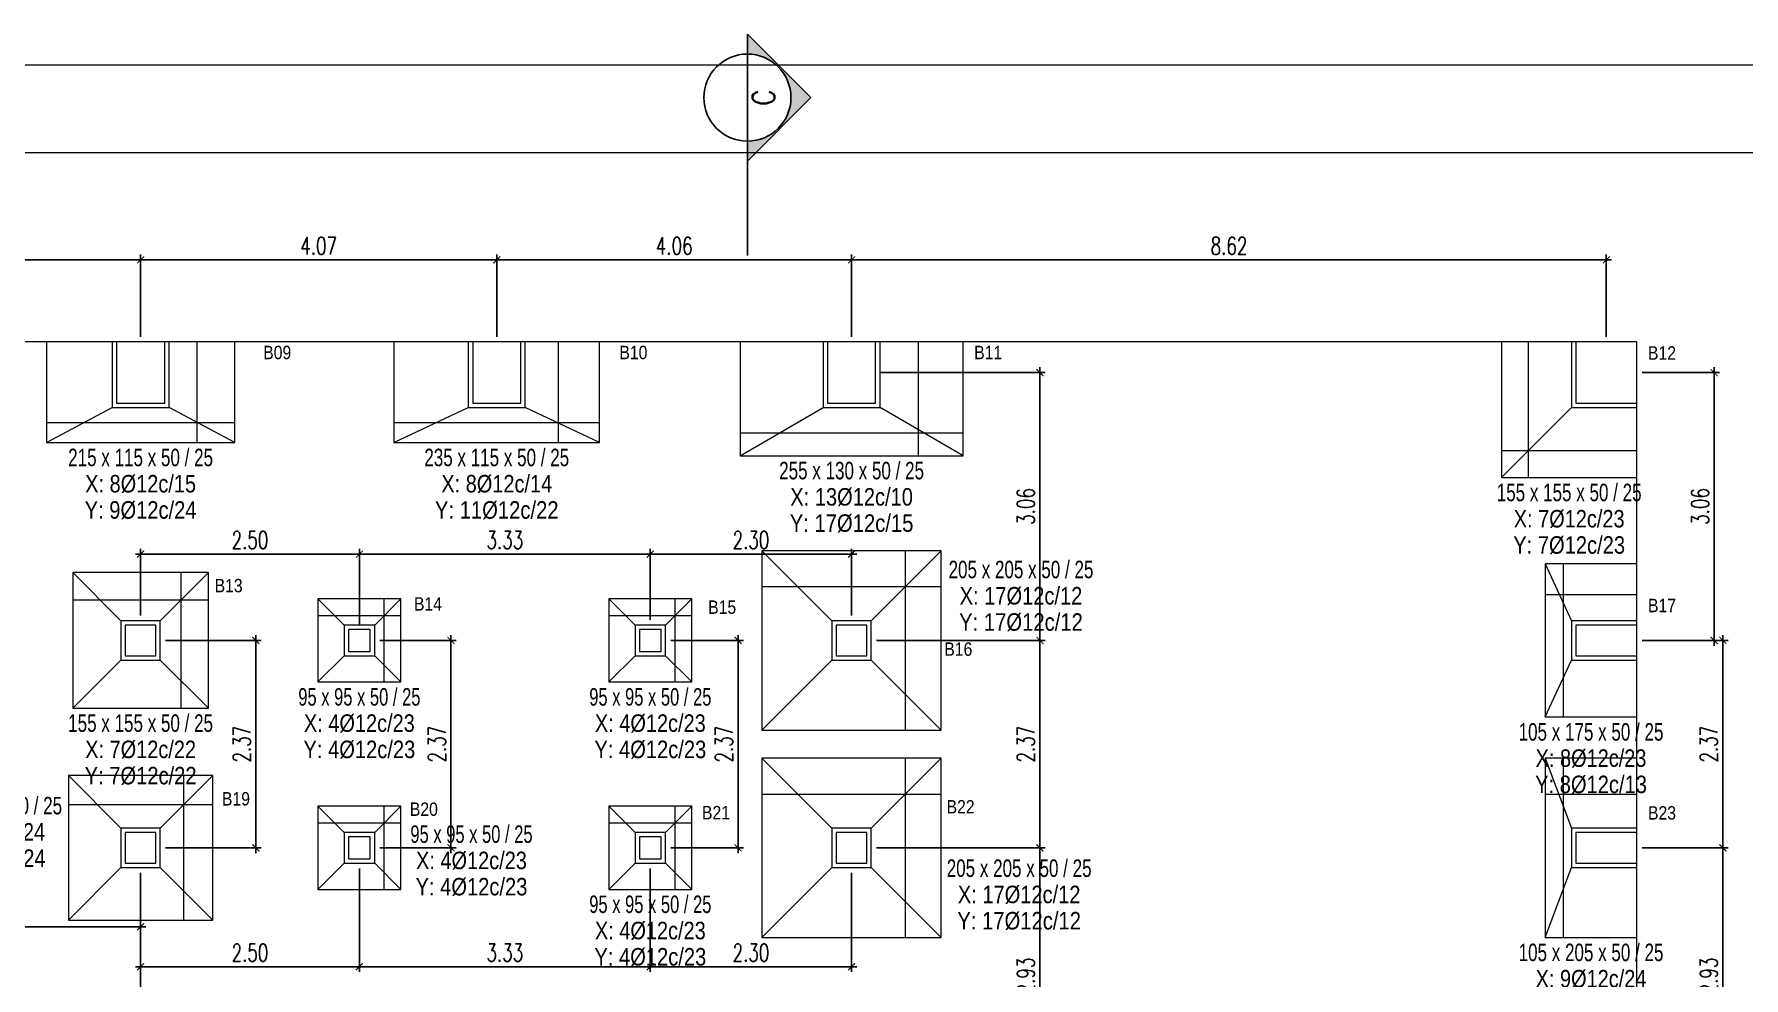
# Model space of a CAD drawing. Header units: millimetres. Extents: x 0 to 147, y 0 to 144.
# Drawn here: x 44.49 to 64.03, y 113.34 to 124.12 of the extents above; entities that cross this region are included whole.
import ezdxf
from ezdxf.enums import TextEntityAlignment as Align

# ---------------------------------------------------------------- set-up
doc = ezdxf.new("R2010")
doc.units = ezdxf.units.MM
doc.linetypes.add('TRAZO_HUECO', pattern=[0.375, 0.25, -0.125])
for name, color, linetype, lineweight in [('COLUMNA_REF', 3, 'Continuous', 9), ('PILAR_HORMIGON', 2, 'Continuous', 0), ('RECUAD_LIMITES', 2, 'Continuous', 0), ('RECUAD_MARCO', 1, 'Continuous', 20), ('SILUETAS', 6, 'Continuous', 5), ('ZAP_CONTORNO', 6, 'Continuous', 9), ('ZAP_DIMENSION_Y_ARM', 7, 'Continuous', 0), ('ZAP_ESQUEMA_ARM', 7, 'Continuous', 9)]:
    doc.layers.add(name, color=color, linetype=linetype, lineweight=lineweight)
doc.layers.add('DN-100-TITULOS 02', color=2, linetype='Continuous')
doc.styles.add('COTAS', font='romans.shx', dxfattribs={"width": 0.7})
doc.styles.add('CYPETXT_romans', font='arial.ttf', dxfattribs={"height": 0.2})
doc.styles.add('ROMANS', font='romans.shx', dxfattribs={"width": 0.8})
doc.dimstyles.new('COTA 100', dxfattribs={"dimscale": 200, "dimtxt": 0.001, "dimasz": 0.0004, "dimexe": 0.0003, "dimexo": 0.0003, "dimgap": 0.0003, "dimtad": 1, "dimzin": 4, "dimdsep": 46, "dimtxsty": 'COTAS', "dimblk": 'ARCHTICK', "dimcen": -0.02, "dimdle": 0.0003, "dimclrd": 256, "dimclre": 256, "dimclrt": 2, "dimadec": 0, "dimazin": 0, "dimtfac": 1, "dimtix": 1, "dimtmove": 2, "dimatfit": 3, "dimldrblk": 'ORIGIN', "dimfxl": 1, "dimtolj": 1, "dimtzin": 0, "dimarcsym": 0})

# ---------------------------------------------------------------- blocks, each defined once
blk = doc.blocks.new('_ArchTick')
at = {"color": 0, "const_width": 0.15}
blk.add_lwpolyline([(-0.5, -0.5), (0.5, 0.5)], dxfattribs=at)
blk = doc.blocks.new('*D466')
at = {"lineweight": -2, "transparency": 16777216}
for p, q in [((40.711, 121.546), (45.766, 121.546)), ((40.771, 120.668), (40.771, 121.606)), ((45.706, 120.668), (45.706, 121.606))]:
    blk.add_line(p, q, dxfattribs=at)
at = {"layer": 'Defpoints', "color": 0, "transparency": 16777216}
for p in [(45.706, 121.546), (40.771, 120.608), (45.706, 120.608)]:
    blk.add_point(p, dxfattribs=at)
at = {"lineweight": -2, "transparency": 16777216, "xscale": 0.08, "yscale": 0.08, "zscale": 0.08, "rotation": 180}
blk.add_blockref('_ArchTick', (40.771, 121.546), dxfattribs=at)
at = {"lineweight": -2, "transparency": 16777216, "xscale": 0.08, "yscale": 0.08, "zscale": 0.08}
blk.add_blockref('_ArchTick', (45.706, 121.546), dxfattribs=at)
at = {"color": 2, "transparency": 16777216, "insert": (43.239, 121.706), "char_height": 0.2, "attachment_point": 5, "style": 'COTAS'}
blk.add_mtext('\\A1;4.94', dxfattribs=at)
blk = doc.blocks.new('_Origin')
at = {"color": 0, "linetype": 'ByBlock', "lineweight": -2}
blk.add_line((0, 0), (-1, 0), dxfattribs=at)
blk.add_circle((0, 0), 0.5, dxfattribs=at)
blk = doc.blocks.new('*D467')
at = {"lineweight": -2, "transparency": 16777216}
for p, q in [((45.646, 121.546), (49.836, 121.546)), ((45.706, 120.668), (45.706, 121.606)), ((49.776, 120.668), (49.776, 121.606))]:
    blk.add_line(p, q, dxfattribs=at)
at = {"layer": 'Defpoints', "color": 0, "transparency": 16777216}
for p in [(49.776, 121.546), (45.706, 120.608), (49.776, 120.608)]:
    blk.add_point(p, dxfattribs=at)
at = {"lineweight": -2, "transparency": 16777216, "xscale": 0.08, "yscale": 0.08, "zscale": 0.08, "rotation": 180}
blk.add_blockref('_ArchTick', (45.706, 121.546), dxfattribs=at)
at = {"lineweight": -2, "transparency": 16777216, "xscale": 0.08, "yscale": 0.08, "zscale": 0.08}
blk.add_blockref('_ArchTick', (49.776, 121.546), dxfattribs=at)
at = {"color": 2, "transparency": 16777216, "insert": (47.741, 121.706), "char_height": 0.2, "attachment_point": 5, "style": 'COTAS'}
blk.add_mtext('\\A1;4.07', dxfattribs=at)
blk = doc.blocks.new('*D468')
at = {"lineweight": -2, "transparency": 16777216}
for p, q in [((49.716, 121.546), (53.891, 121.546)), ((49.776, 120.668), (49.776, 121.606)), ((53.831, 120.668), (53.831, 121.606))]:
    blk.add_line(p, q, dxfattribs=at)
at = {"layer": 'Defpoints', "color": 0, "transparency": 16777216}
for p in [(53.831, 121.546), (49.776, 120.608), (53.831, 120.608)]:
    blk.add_point(p, dxfattribs=at)
at = {"lineweight": -2, "transparency": 16777216, "xscale": 0.08, "yscale": 0.08, "zscale": 0.08, "rotation": 180}
blk.add_blockref('_ArchTick', (49.776, 121.546), dxfattribs=at)
at = {"lineweight": -2, "transparency": 16777216, "xscale": 0.08, "yscale": 0.08, "zscale": 0.08}
blk.add_blockref('_ArchTick', (53.831, 121.546), dxfattribs=at)
at = {"color": 2, "transparency": 16777216, "insert": (51.804, 121.706), "char_height": 0.2, "attachment_point": 5, "style": 'COTAS'}
blk.add_mtext('\\A1;4.06', dxfattribs=at)
blk = doc.blocks.new('*D469')
at = {"lineweight": -2, "transparency": 16777216}
for p, q in [((53.771, 121.546), (62.516, 121.546)), ((53.831, 120.668), (53.831, 121.606)), ((62.456, 120.668), (62.456, 121.606))]:
    blk.add_line(p, q, dxfattribs=at)
at = {"layer": 'Defpoints', "color": 0, "transparency": 16777216}
for p in [(62.456, 121.546), (53.831, 120.608), (62.456, 120.608)]:
    blk.add_point(p, dxfattribs=at)
at = {"lineweight": -2, "transparency": 16777216, "xscale": 0.08, "yscale": 0.08, "zscale": 0.08, "rotation": 180}
blk.add_blockref('_ArchTick', (53.831, 121.546), dxfattribs=at)
at = {"lineweight": -2, "transparency": 16777216, "xscale": 0.08, "yscale": 0.08, "zscale": 0.08}
blk.add_blockref('_ArchTick', (62.456, 121.546), dxfattribs=at)
at = {"color": 2, "transparency": 16777216, "insert": (58.144, 121.706), "char_height": 0.2, "attachment_point": 5, "style": 'COTAS'}
blk.add_mtext('\\A1;8.62', dxfattribs=at)
blk = doc.blocks.new('*D477')
at = {"lineweight": -2, "transparency": 16777216}
for p, q in [((40.711, 113.925), (45.766, 113.925)), ((40.771, 112.258), (40.771, 113.985)), ((45.706, 112.133), (45.706, 113.985))]:
    blk.add_line(p, q, dxfattribs=at)
at = {"layer": 'Defpoints', "color": 0, "transparency": 16777216}
for p in [(45.706, 113.925), (40.771, 112.198), (45.706, 112.073)]:
    blk.add_point(p, dxfattribs=at)
at = {"lineweight": -2, "transparency": 16777216, "xscale": 0.08, "yscale": 0.08, "zscale": 0.08, "rotation": 180}
blk.add_blockref('_ArchTick', (40.771, 113.925), dxfattribs=at)
at = {"lineweight": -2, "transparency": 16777216, "xscale": 0.08, "yscale": 0.08, "zscale": 0.08}
blk.add_blockref('_ArchTick', (45.706, 113.925), dxfattribs=at)
at = {"color": 2, "transparency": 16777216, "insert": (43.239, 114.085), "char_height": 0.2, "attachment_point": 5, "style": 'COTAS'}
blk.add_mtext('\\A1;4.94', dxfattribs=at)
blk = doc.blocks.new('*D484')
at = {"lineweight": -2, "transparency": 16777216}
for p, q in [((62.866, 120.258), (63.748, 120.258)), ((63.688, 120.318), (63.688, 117.137)), ((62.866, 117.197), (63.748, 117.197))]:
    blk.add_line(p, q, dxfattribs=at)
at = {"layer": 'Defpoints', "color": 0, "transparency": 16777216}
for p in [(62.806, 120.258), (62.806, 117.197), (63.688, 117.197)]:
    blk.add_point(p, dxfattribs=at)
at = {"lineweight": -2, "transparency": 16777216, "xscale": 0.08, "yscale": 0.08, "zscale": 0.08}
for p, rotation in [((63.688, 120.258), 90), ((63.688, 117.197), 270)]:
    blk.add_blockref('_ArchTick', p, dxfattribs=dict(at, rotation=rotation))
at = {"color": 2, "transparency": 16777216, "insert": (63.528, 118.728), "char_height": 0.2, "attachment_point": 5, "rotation": 90, "style": 'COTAS'}
blk.add_mtext('\\A1;3.06', dxfattribs=at)
blk = doc.blocks.new('*D485')
at = {"lineweight": -2, "transparency": 16777216}
for p, q in [((63.788, 117.257), (63.788, 114.767)), ((62.866, 117.197), (63.848, 117.197)), ((62.866, 114.827), (63.848, 114.827))]:
    blk.add_line(p, q, dxfattribs=at)
at = {"layer": 'Defpoints', "color": 0, "transparency": 16777216}
for p in [(62.806, 117.197), (62.806, 114.827), (63.788, 114.827)]:
    blk.add_point(p, dxfattribs=at)
at = {"lineweight": -2, "transparency": 16777216, "xscale": 0.08, "yscale": 0.08, "zscale": 0.08}
for p, rotation in [((63.788, 117.197), 90), ((63.788, 114.827), 270)]:
    blk.add_blockref('_ArchTick', p, dxfattribs=dict(at, rotation=rotation))
at = {"color": 2, "transparency": 16777216, "insert": (63.628, 116.012), "char_height": 0.2, "attachment_point": 5, "rotation": 90, "style": 'COTAS'}
blk.add_mtext('\\A1;2.37', dxfattribs=at)
blk = doc.blocks.new('*D486')
at = {"lineweight": -2, "transparency": 16777216}
for p, q in [((63.788, 114.887), (63.788, 111.838)), ((62.866, 114.827), (63.848, 114.827)), ((62.866, 111.898), (63.848, 111.898))]:
    blk.add_line(p, q, dxfattribs=at)
at = {"layer": 'Defpoints', "color": 0, "transparency": 16777216}
for p in [(62.806, 114.827), (62.806, 111.898), (63.788, 111.898)]:
    blk.add_point(p, dxfattribs=at)
at = {"lineweight": -2, "transparency": 16777216, "xscale": 0.08, "yscale": 0.08, "zscale": 0.08}
for p, rotation in [((63.788, 114.827), 90), ((63.788, 111.898), 270)]:
    blk.add_blockref('_ArchTick', p, dxfattribs=dict(at, rotation=rotation))
at = {"color": 2, "transparency": 16777216, "insert": (63.628, 113.363), "char_height": 0.2, "attachment_point": 5, "rotation": 90, "style": 'COTAS'}
blk.add_mtext('\\A1;2.93', dxfattribs=at)
blk = doc.blocks.new('*D499')
at = {"lineweight": -2, "transparency": 16777216}
for p, q in [((54.166, 120.258), (56.043, 120.258)), ((55.983, 120.318), (55.983, 117.137)), ((54.116, 117.197), (56.043, 117.197))]:
    blk.add_line(p, q, dxfattribs=at)
at = {"layer": 'Defpoints', "color": 0, "transparency": 16777216}
for p in [(54.106, 120.258), (54.056, 117.197), (55.983, 117.197)]:
    blk.add_point(p, dxfattribs=at)
at = {"lineweight": -2, "transparency": 16777216, "xscale": 0.08, "yscale": 0.08, "zscale": 0.08}
for p, rotation in [((55.983, 120.258), 90), ((55.983, 117.197), 270)]:
    blk.add_blockref('_ArchTick', p, dxfattribs=dict(at, rotation=rotation))
at = {"color": 2, "transparency": 16777216, "insert": (55.823, 118.728), "char_height": 0.2, "attachment_point": 5, "rotation": 90, "style": 'COTAS'}
blk.add_mtext('\\A1;3.06', dxfattribs=at)
blk = doc.blocks.new('*D500')
at = {"lineweight": -2, "transparency": 16777216}
for p, q in [((55.983, 117.257), (55.983, 114.767)), ((54.116, 117.197), (56.043, 117.197)), ((54.116, 114.827), (56.043, 114.827))]:
    blk.add_line(p, q, dxfattribs=at)
at = {"layer": 'Defpoints', "color": 0, "transparency": 16777216}
for p in [(54.056, 117.197), (54.056, 114.827), (55.983, 114.827)]:
    blk.add_point(p, dxfattribs=at)
at = {"lineweight": -2, "transparency": 16777216, "xscale": 0.08, "yscale": 0.08, "zscale": 0.08}
for p, rotation in [((55.983, 117.197), 90), ((55.983, 114.827), 270)]:
    blk.add_blockref('_ArchTick', p, dxfattribs=dict(at, rotation=rotation))
at = {"color": 2, "transparency": 16777216, "insert": (55.823, 116.012), "char_height": 0.2, "attachment_point": 5, "rotation": 90, "style": 'COTAS'}
blk.add_mtext('\\A1;2.37', dxfattribs=at)
blk = doc.blocks.new('*D501')
at = {"lineweight": -2, "transparency": 16777216}
for p, q in [((55.983, 114.887), (55.983, 111.838)), ((54.116, 114.827), (56.043, 114.827)), ((54.091, 111.898), (56.043, 111.898))]:
    blk.add_line(p, q, dxfattribs=at)
at = {"layer": 'Defpoints', "color": 0, "transparency": 16777216}
for p in [(54.056, 114.827), (54.031, 111.898), (55.983, 111.898)]:
    blk.add_point(p, dxfattribs=at)
at = {"lineweight": -2, "transparency": 16777216, "xscale": 0.08, "yscale": 0.08, "zscale": 0.08}
for p, rotation in [((55.983, 114.827), 90), ((55.983, 111.898), 270)]:
    blk.add_blockref('_ArchTick', p, dxfattribs=dict(at, rotation=rotation))
at = {"color": 2, "transparency": 16777216, "insert": (55.823, 113.363), "char_height": 0.2, "attachment_point": 5, "rotation": 90, "style": 'COTAS'}
blk.add_mtext('\\A1;2.93', dxfattribs=at)
blk = doc.blocks.new('*D504')
at = {"lineweight": -2, "transparency": 16777216}
for p, q in [((45.706, 117.482), (45.706, 118.244)), ((48.206, 117.382), (48.206, 118.244)), ((45.646, 118.184), (48.266, 118.184))]:
    blk.add_line(p, q, dxfattribs=at)
at = {"layer": 'Defpoints', "color": 0, "transparency": 16777216}
for p in [(48.206, 118.184), (45.706, 117.422), (48.206, 117.322)]:
    blk.add_point(p, dxfattribs=at)
at = {"lineweight": -2, "transparency": 16777216, "xscale": 0.08, "yscale": 0.08, "zscale": 0.08, "rotation": 180}
blk.add_blockref('_ArchTick', (45.706, 118.184), dxfattribs=at)
at = {"lineweight": -2, "transparency": 16777216, "xscale": 0.08, "yscale": 0.08, "zscale": 0.08}
blk.add_blockref('_ArchTick', (48.206, 118.184), dxfattribs=at)
at = {"color": 2, "transparency": 16777216, "insert": (46.956, 118.344), "char_height": 0.2, "attachment_point": 5, "style": 'COTAS'}
blk.add_mtext('\\A1;2.50', dxfattribs=at)
blk = doc.blocks.new('*D505')
at = {"lineweight": -2, "transparency": 16777216}
for p, q in [((48.206, 117.382), (48.206, 118.244)), ((51.531, 117.432), (51.531, 118.244)), ((48.146, 118.184), (51.591, 118.184))]:
    blk.add_line(p, q, dxfattribs=at)
at = {"layer": 'Defpoints', "color": 0, "transparency": 16777216}
for p in [(51.531, 118.184), (48.206, 117.322), (51.531, 117.372)]:
    blk.add_point(p, dxfattribs=at)
at = {"lineweight": -2, "transparency": 16777216, "xscale": 0.08, "yscale": 0.08, "zscale": 0.08, "rotation": 180}
blk.add_blockref('_ArchTick', (48.206, 118.184), dxfattribs=at)
at = {"lineweight": -2, "transparency": 16777216, "xscale": 0.08, "yscale": 0.08, "zscale": 0.08}
blk.add_blockref('_ArchTick', (51.531, 118.184), dxfattribs=at)
at = {"color": 2, "transparency": 16777216, "insert": (49.869, 118.344), "char_height": 0.2, "attachment_point": 5, "style": 'COTAS'}
blk.add_mtext('\\A1;3.33', dxfattribs=at)
blk = doc.blocks.new('*D506')
at = {"lineweight": -2, "transparency": 16777216}
for p, q in [((51.531, 117.432), (51.531, 118.244)), ((53.831, 117.482), (53.831, 118.244)), ((51.471, 118.184), (53.891, 118.184))]:
    blk.add_line(p, q, dxfattribs=at)
at = {"layer": 'Defpoints', "color": 0, "transparency": 16777216}
for p in [(53.831, 118.184), (53.831, 117.422), (51.531, 117.372)]:
    blk.add_point(p, dxfattribs=at)
at = {"lineweight": -2, "transparency": 16777216, "xscale": 0.08, "yscale": 0.08, "zscale": 0.08, "rotation": 180}
blk.add_blockref('_ArchTick', (51.531, 118.184), dxfattribs=at)
at = {"lineweight": -2, "transparency": 16777216, "xscale": 0.08, "yscale": 0.08, "zscale": 0.08}
blk.add_blockref('_ArchTick', (53.831, 118.184), dxfattribs=at)
at = {"color": 2, "transparency": 16777216, "insert": (52.681, 118.344), "char_height": 0.2, "attachment_point": 5, "style": 'COTAS'}
blk.add_mtext('\\A1;2.30', dxfattribs=at)
blk = doc.blocks.new('*D507')
at = {"lineweight": -2, "transparency": 16777216}
for p, q in [((45.706, 114.542), (45.706, 113.409)), ((48.206, 114.592), (48.206, 113.409)), ((45.646, 113.469), (48.266, 113.469))]:
    blk.add_line(p, q, dxfattribs=at)
at = {"layer": 'Defpoints', "color": 0, "transparency": 16777216}
for p in [(45.706, 114.602), (48.206, 114.652), (48.206, 113.469)]:
    blk.add_point(p, dxfattribs=at)
at = {"lineweight": -2, "transparency": 16777216, "xscale": 0.08, "yscale": 0.08, "zscale": 0.08, "rotation": 180}
blk.add_blockref('_ArchTick', (45.706, 113.469), dxfattribs=at)
at = {"lineweight": -2, "transparency": 16777216, "xscale": 0.08, "yscale": 0.08, "zscale": 0.08}
blk.add_blockref('_ArchTick', (48.206, 113.469), dxfattribs=at)
at = {"color": 2, "transparency": 16777216, "insert": (46.956, 113.629), "char_height": 0.2, "attachment_point": 5, "style": 'COTAS'}
blk.add_mtext('\\A1;2.50', dxfattribs=at)
blk = doc.blocks.new('*D508')
at = {"lineweight": -2, "transparency": 16777216}
for p, q in [((48.206, 114.592), (48.206, 113.409)), ((51.531, 114.592), (51.531, 113.409)), ((48.146, 113.469), (51.591, 113.469))]:
    blk.add_line(p, q, dxfattribs=at)
at = {"layer": 'Defpoints', "color": 0, "transparency": 16777216}
for p in [(48.206, 114.652), (51.531, 114.652), (51.531, 113.469)]:
    blk.add_point(p, dxfattribs=at)
at = {"lineweight": -2, "transparency": 16777216, "xscale": 0.08, "yscale": 0.08, "zscale": 0.08, "rotation": 180}
blk.add_blockref('_ArchTick', (48.206, 113.469), dxfattribs=at)
at = {"lineweight": -2, "transparency": 16777216, "xscale": 0.08, "yscale": 0.08, "zscale": 0.08}
blk.add_blockref('_ArchTick', (51.531, 113.469), dxfattribs=at)
at = {"color": 2, "transparency": 16777216, "insert": (49.869, 113.629), "char_height": 0.2, "attachment_point": 5, "style": 'COTAS'}
blk.add_mtext('\\A1;3.33', dxfattribs=at)
blk = doc.blocks.new('*D509')
at = {"lineweight": -2, "transparency": 16777216}
for p, q in [((51.531, 114.592), (51.531, 113.409)), ((53.831, 114.542), (53.831, 113.409)), ((51.471, 113.469), (53.891, 113.469))]:
    blk.add_line(p, q, dxfattribs=at)
at = {"layer": 'Defpoints', "color": 0, "transparency": 16777216}
for p in [(51.531, 114.652), (53.831, 114.602), (53.831, 113.469)]:
    blk.add_point(p, dxfattribs=at)
at = {"lineweight": -2, "transparency": 16777216, "xscale": 0.08, "yscale": 0.08, "zscale": 0.08, "rotation": 180}
blk.add_blockref('_ArchTick', (51.531, 113.469), dxfattribs=at)
at = {"lineweight": -2, "transparency": 16777216, "xscale": 0.08, "yscale": 0.08, "zscale": 0.08}
blk.add_blockref('_ArchTick', (53.831, 113.469), dxfattribs=at)
at = {"color": 2, "transparency": 16777216, "insert": (52.681, 113.629), "char_height": 0.2, "attachment_point": 5, "style": 'COTAS'}
blk.add_mtext('\\A1;2.30', dxfattribs=at)
blk = doc.blocks.new('*D517')
at = {"lineweight": -2, "transparency": 16777216}
for p, q in [((47.023, 117.257), (47.023, 114.767)), ((45.991, 117.197), (47.083, 117.197)), ((45.991, 114.827), (47.083, 114.827))]:
    blk.add_line(p, q, dxfattribs=at)
at = {"layer": 'Defpoints', "color": 0, "transparency": 16777216}
for p in [(45.931, 117.197), (45.931, 114.827), (47.023, 114.827)]:
    blk.add_point(p, dxfattribs=at)
at = {"lineweight": -2, "transparency": 16777216, "xscale": 0.08, "yscale": 0.08, "zscale": 0.08}
for p, rotation in [((47.023, 117.197), 90), ((47.023, 114.827), 270)]:
    blk.add_blockref('_ArchTick', p, dxfattribs=dict(at, rotation=rotation))
at = {"color": 2, "transparency": 16777216, "insert": (46.863, 116.012), "char_height": 0.2, "attachment_point": 5, "rotation": 90, "style": 'COTAS'}
blk.add_mtext('\\A1;2.37', dxfattribs=at)
blk = doc.blocks.new('*D518')
at = {"lineweight": -2, "transparency": 16777216}
for p, q in [((49.253, 117.257), (49.253, 114.767)), ((48.441, 117.197), (49.313, 117.197)), ((48.441, 114.827), (49.313, 114.827))]:
    blk.add_line(p, q, dxfattribs=at)
at = {"layer": 'Defpoints', "color": 0, "transparency": 16777216}
for p in [(48.381, 117.197), (48.381, 114.827), (49.253, 114.827)]:
    blk.add_point(p, dxfattribs=at)
at = {"lineweight": -2, "transparency": 16777216, "xscale": 0.08, "yscale": 0.08, "zscale": 0.08}
for p, rotation in [((49.253, 117.197), 90), ((49.253, 114.827), 270)]:
    blk.add_blockref('_ArchTick', p, dxfattribs=dict(at, rotation=rotation))
at = {"color": 2, "transparency": 16777216, "insert": (49.093, 116.012), "char_height": 0.2, "attachment_point": 5, "rotation": 90, "style": 'COTAS'}
blk.add_mtext('\\A1;2.37', dxfattribs=at)
blk = doc.blocks.new('*D519')
at = {"lineweight": -2, "transparency": 16777216}
for p, q in [((52.534, 117.257), (52.534, 114.767)), ((51.766, 117.197), (52.594, 117.197)), ((51.766, 114.827), (52.594, 114.827))]:
    blk.add_line(p, q, dxfattribs=at)
at = {"layer": 'Defpoints', "color": 0, "transparency": 16777216}
for p in [(51.706, 117.197), (51.706, 114.827), (52.534, 114.827)]:
    blk.add_point(p, dxfattribs=at)
at = {"lineweight": -2, "transparency": 16777216, "xscale": 0.08, "yscale": 0.08, "zscale": 0.08}
for p, rotation in [((52.534, 117.197), 90), ((52.534, 114.827), 270)]:
    blk.add_blockref('_ArchTick', p, dxfattribs=dict(at, rotation=rotation))
at = {"color": 2, "transparency": 16777216, "insert": (52.374, 116.012), "char_height": 0.2, "attachment_point": 5, "rotation": 90, "style": 'COTAS'}
blk.add_mtext('\\A1;2.37', dxfattribs=at)
blk = doc.blocks.new('DEN CORTE')
blk.add_hatch(color=256).paths.add_polyline_path([(1.729, 0), (1.9, 0), (1.355, 0.545), (0.81, 0), (0.98, 0, -1)])
for p, q in [((0.81, 0), (1.355, 0.545)), ((1.9, 0), (1.355, 0.545)), ((0.81, 0), (0, 0)), ((0.81, 0), (1.9, 0))]:
    blk.add_line(p, q)
blk.add_circle((1.355, 0), 0.374)
at = {"style": 'ROMANS', "width": 0.8}
for tag, p in [('NUMEROCORTE', (1.355, 0.043)), ('LAMINA', (1.355, -0.233))]:
    blk.add_attdef(tag, text='', height=0.19, dxfattribs=at).set_placement(p, align=Align.CENTER)

msp = doc.modelspace()

# ---------------------------------------------------------------- linework, layer by layer
at = {"layer": 'PILAR_HORMIGON'}
for points in [[(45.43117, 119.908), (45.98117, 119.908), (45.98117, 120.608), (45.43117, 120.608), (45.43117, 119.908)], [(49.50117, 119.908), (50.05117, 119.908), (50.05117, 120.608), (49.50117, 120.608), (49.50117, 119.908)], [(53.55624, 119.908), (54.10624, 119.908), (54.10624, 120.608), (53.55624, 120.608), (53.55624, 119.908)], [(62.10624, 119.908), (62.80624, 119.908), (62.80624, 120.608), (62.10624, 120.608), (62.10624, 119.908)], [(45.53117, 117.02229), (45.88117, 117.02229), (45.88117, 117.37229), (45.53117, 117.37229), (45.53117, 117.02229)], [(48.08117, 117.07229), (48.33117, 117.07229), (48.33117, 117.32229), (48.08117, 117.32229), (48.08117, 117.07229)], [(51.40624, 117.07229), (51.65624, 117.07229), (51.65624, 117.32229), (51.40624, 117.32229), (51.40624, 117.07229)], [(53.65624, 117.02229), (54.00624, 117.02229), (54.00624, 117.37229), (53.65624, 117.37229), (53.65624, 117.02229)], [(62.10624, 117.02229), (62.80624, 117.02229), (62.80624, 117.37229), (62.10624, 117.37229), (62.10624, 117.02229)], [(45.53117, 114.65229), (45.88117, 114.65229), (45.88117, 115.00229), (45.53117, 115.00229), (45.53117, 114.65229)], [(48.08117, 114.70229), (48.33117, 114.70229), (48.33117, 114.95229), (48.08117, 114.95229), (48.08117, 114.70229)], [(51.40624, 114.70229), (51.65624, 114.70229), (51.65624, 114.95229), (51.40624, 114.95229), (51.40624, 114.70229)], [(53.65624, 114.65229), (54.00624, 114.65229), (54.00624, 115.00229), (53.65624, 115.00229), (53.65624, 114.65229)], [(62.10624, 114.65229), (62.80624, 114.65229), (62.80624, 115.00229), (62.10624, 115.00229), (62.10624, 114.65229)]]:
    msp.add_lwpolyline(points, close=True, dxfattribs=at)
at = {"layer": 'RECUAD_LIMITES'}
msp.add_lwpolyline([(0, 99.17), (83.9, 99.17), (83.9, 123.77), (0, 123.77), (0, 99.17)], close=True, dxfattribs=at)
at = {"layer": 'RECUAD_MARCO'}
msp.add_lwpolyline([(2.5, 100.17), (82.9, 100.17), (82.9, 122.77), (2.5, 122.77), (2.5, 100.17)], close=True, dxfattribs=at)
at = {"layer": 'SILUETAS', "color": 5}
msp.add_lwpolyline([(6.07802, 120.608), (5.44962, 106.288), (8.31921, 103.288), (62.80624, 103.288), (62.80624, 120.608), (6.07802, 120.608)], dxfattribs=at)
at = {"layer": 'SILUETAS', "color": 1, "linetype": 'TRAZO_HUECO'}
msp.add_lwpolyline([(6.07802, 120.608), (5.44962, 106.288), (8.31921, 103.288), (62.80624, 103.288), (62.80624, 120.608), (6.07802, 120.608)], dxfattribs=at)
at = {"layer": 'ZAP_CONTORNO'}
for p, q in [((45.38117, 120.608), (45.38117, 119.858)), ((49.45117, 120.608), (49.45117, 119.858)), ((53.50624, 120.608), (53.50624, 119.858)), ((62.05624, 120.608), (62.05624, 119.858)), ((44.63117, 119.458), (45.38117, 119.858)), ((46.78117, 119.458), (46.03117, 119.858)), ((48.60117, 119.458), (49.45117, 119.858)), ((50.95117, 119.458), (50.10117, 119.858)), ((52.55624, 119.308), (53.50624, 119.858)), ((55.10624, 119.308), (54.15624, 119.858)), ((52.80624, 118.22229), (53.60624, 117.42229)), ((54.85624, 118.22229), (54.05624, 117.42229)), ((61.75624, 118.07229), (62.05624, 117.42229)), ((44.93117, 117.97229), (45.48117, 117.42229)), ((46.48117, 117.97229), (45.93117, 117.42229)), ((47.73117, 117.67229), (48.03117, 117.37229)), ((48.68117, 117.67229), (48.38117, 117.37229)), ((51.05624, 117.67229), (51.35624, 117.37229)), ((52.00624, 117.67229), (51.70624, 117.37229)), ((44.93117, 116.42229), (45.48117, 116.97229)), ((46.48117, 116.42229), (45.93117, 116.97229)), ((47.73117, 116.72229), (48.03117, 117.02229)), ((48.68117, 116.72229), (48.38117, 117.02229)), ((51.05624, 116.72229), (51.35624, 117.02229)), ((52.00624, 116.72229), (51.70624, 117.02229)), ((52.80624, 116.17229), (53.60624, 116.97229)), ((54.85624, 116.17229), (54.05624, 116.97229)), ((61.75624, 116.32229), (62.05624, 116.97229)), ((62.05624, 116.97229), (62.80624, 116.97229)), ((52.80624, 115.85229), (53.60624, 115.05229)), ((54.85624, 115.85229), (54.05624, 115.05229)), ((61.75624, 115.85229), (62.05624, 115.05229)), ((44.88117, 115.65229), (45.48117, 115.05229)), ((46.53117, 115.65229), (45.93117, 115.05229)), ((47.73117, 115.30229), (48.03117, 115.00229)), ((48.68117, 115.30229), (48.38117, 115.00229)), ((51.05624, 115.30229), (51.35624, 115.00229)), ((52.00624, 115.30229), (51.70624, 115.00229)), ((44.88117, 114.00229), (45.48117, 114.60229)), ((46.53117, 114.00229), (45.93117, 114.60229)), ((47.73117, 114.35229), (48.03117, 114.65229)), ((48.68117, 114.35229), (48.38117, 114.65229)), ((51.05624, 114.35229), (51.35624, 114.65229)), ((52.00624, 114.35229), (51.70624, 114.65229)), ((52.80624, 113.80229), (53.60624, 114.60229)), ((54.85624, 113.80229), (54.05624, 114.60229)), ((61.75624, 113.80229), (62.05624, 114.60229)), ((62.05624, 114.60229), (62.80624, 114.60229))]:
    msp.add_line(p, q, dxfattribs=at)
for points in [[(44.63117, 119.458), (46.78117, 119.458), (46.78117, 120.608), (44.63117, 120.608), (44.63117, 119.458)], [(48.60117, 119.458), (50.95117, 119.458), (50.95117, 120.608), (48.60117, 120.608), (48.60117, 119.458)], [(52.55624, 119.308), (55.10624, 119.308), (55.10624, 120.608), (52.55624, 120.608), (52.55624, 119.308)], [(61.25624, 119.058), (62.80624, 119.058), (62.80624, 120.608), (61.25624, 120.608), (61.25624, 119.058)], [(52.80624, 116.17229), (54.85624, 116.17229), (54.85624, 118.22229), (52.80624, 118.22229), (52.80624, 116.17229)], [(61.75624, 116.32229), (62.80624, 116.32229), (62.80624, 118.07229), (61.75624, 118.07229), (61.75624, 116.32229)], [(44.93117, 116.42229), (46.48117, 116.42229), (46.48117, 117.97229), (44.93117, 117.97229), (44.93117, 116.42229)], [(47.73117, 116.72229), (48.68117, 116.72229), (48.68117, 117.67229), (47.73117, 117.67229), (47.73117, 116.72229)], [(51.05624, 116.72229), (52.00624, 116.72229), (52.00624, 117.67229), (51.05624, 117.67229), (51.05624, 116.72229)], [(45.48117, 116.97229), (45.93117, 116.97229), (45.93117, 117.42229), (45.48117, 117.42229), (45.48117, 116.97229)], [(53.60624, 116.97229), (54.05624, 116.97229), (54.05624, 117.42229), (53.60624, 117.42229), (53.60624, 116.97229)], [(48.03117, 117.02229), (48.38117, 117.02229), (48.38117, 117.37229), (48.03117, 117.37229), (48.03117, 117.02229)], [(51.35624, 117.02229), (51.70624, 117.02229), (51.70624, 117.37229), (51.35624, 117.37229), (51.35624, 117.02229)], [(52.80624, 113.80229), (54.85624, 113.80229), (54.85624, 115.85229), (52.80624, 115.85229), (52.80624, 113.80229)], [(61.75624, 113.80229), (62.80624, 113.80229), (62.80624, 115.85229), (61.75624, 115.85229), (61.75624, 113.80229)], [(44.88117, 114.00229), (46.53117, 114.00229), (46.53117, 115.65229), (44.88117, 115.65229), (44.88117, 114.00229)], [(47.73117, 114.35229), (48.68117, 114.35229), (48.68117, 115.30229), (47.73117, 115.30229), (47.73117, 114.35229)], [(51.05624, 114.35229), (52.00624, 114.35229), (52.00624, 115.30229), (51.05624, 115.30229), (51.05624, 114.35229)], [(45.48117, 114.60229), (45.93117, 114.60229), (45.93117, 115.05229), (45.48117, 115.05229), (45.48117, 114.60229)], [(48.03117, 114.65229), (48.38117, 114.65229), (48.38117, 115.00229), (48.03117, 115.00229), (48.03117, 114.65229)], [(51.35624, 114.65229), (51.70624, 114.65229), (51.70624, 115.00229), (51.35624, 115.00229), (51.35624, 114.65229)], [(53.60624, 114.60229), (54.05624, 114.60229), (54.05624, 115.05229), (53.60624, 115.05229), (53.60624, 114.60229)]]:
    msp.add_lwpolyline(points, close=True, dxfattribs=at)
for points in [[(45.38117, 119.858), (46.03117, 119.858), (46.03117, 120.608)], [(49.45117, 119.858), (50.10117, 119.858), (50.10117, 120.608)], [(53.50624, 119.858), (54.15624, 119.858), (54.15624, 120.608)], [(61.25624, 119.058), (62.05624, 119.858), (62.80624, 119.858)], [(62.80624, 117.42229), (62.05624, 117.42229), (62.05624, 116.97229)], [(62.80624, 115.05229), (62.05624, 115.05229), (62.05624, 114.60229)]]:
    msp.add_lwpolyline(points, dxfattribs=at)
at = {"layer": 'ZAP_ESQUEMA_ARM'}
for p, q in [((46.35117, 119.458), (46.35117, 120.608)), ((50.48117, 119.458), (50.48117, 120.608)), ((54.59624, 119.308), (54.59624, 120.608)), ((61.56624, 119.058), (61.56624, 120.608)), ((44.63117, 119.688), (46.78117, 119.688)), ((48.60117, 119.688), (50.95117, 119.688)), ((52.55624, 119.568), (55.10624, 119.568)), ((61.25624, 119.368), (62.80624, 119.368)), ((54.44624, 116.17229), (54.44624, 118.22229)), ((61.96624, 116.32229), (61.96624, 118.07229)), ((46.17117, 116.42229), (46.17117, 117.97229)), ((52.80624, 117.81229), (54.85624, 117.81229)), ((44.93117, 117.66229), (46.48117, 117.66229)), ((48.49117, 116.72229), (48.49117, 117.67229)), ((51.81624, 116.72229), (51.81624, 117.67229)), ((61.75624, 117.72229), (62.80624, 117.72229)), ((47.73117, 117.48229), (48.68117, 117.48229)), ((51.05624, 117.48229), (52.00624, 117.48229)), ((54.44624, 113.80229), (54.44624, 115.85229)), ((61.96624, 113.80229), (61.96624, 115.85229)), ((46.20117, 114.00229), (46.20117, 115.65229)), ((44.88117, 115.32229), (46.53117, 115.32229)), ((48.49117, 114.35229), (48.49117, 115.30229)), ((51.81624, 114.35229), (51.81624, 115.30229)), ((52.80624, 115.44229), (54.85624, 115.44229)), ((61.75624, 115.44229), (62.80624, 115.44229)), ((47.73117, 115.11229), (48.68117, 115.11229)), ((51.05624, 115.11229), (52.00624, 115.11229))]:
    msp.add_line(p, q, dxfattribs=at)

# ---------------------------------------------------------------- block references
at = {"layer": 'DN-100-TITULOS 02'}
ref = msp.add_blockref('DEN CORTE', (52.64053, 121.59755), dxfattribs=dict(at, xscale=-1.329999999999984, yscale=1.329999999999984, zscale=1.329999999999984, rotation=270))
ref.add_attrib('NUMEROCORTE', 'C', dxfattribs={"layer": '0', "height": 0.2527, "rotation": 270, "style": 'ROMANS', "text_generation_flag": 2, "width": 0.8}).set_placement((52.69837, 123.39947), align=Align.CENTER)

# ---------------------------------------------------------------- texts
at = {"layer": 'COLUMNA_REF', "style": 'CYPETXT_romans', "width": 0.840522}
for s, p in [('B09', (47.26742, 120.48739)), ('B10', (51.33742, 120.48739)), ('B11', (55.39249, 120.48739)), ('B12', (63.09217, 120.48236)), ('B13', (46.71211, 117.82408)), ('B14', (48.9901, 117.61461)), ('B15', (52.35226, 117.57754)), ('B17', (63.09217, 117.59665)), ('B16', (55.0507, 117.09823)), ('B19', (46.79578, 115.38747)), ('B20', (48.94303, 115.26869)), ('B21', (52.28109, 115.22974)), ('B22', (55.07675, 115.29659)), ('B23', (63.09217, 115.22665))]:
    msp.add_text(s, height=0.153333, dxfattribs=at).set_placement(p, align=Align.MIDDLE_CENTER)
at = {"layer": 'ZAP_DIMENSION_Y_ARM', "lineweight": 15, "style": 'CYPETXT_romans'}
for s, width, p in [('215 x 115 x 50 / 25', 0.696536, (45.70617, 119.288)), ('235 x 115 x 50 / 25', 0.696536, (49.77617, 119.288)), ('255 x 130 x 50 / 25', 0.696536, (53.83124, 119.138)), ('X: 8%%c12c/15', 0.815472, (45.70617, 118.988)), ('X: 8%%c12c/14', 0.815472, (49.77617, 118.988)), ('155 x 155 x 50 / 25', 0.696536, (62.03124, 118.888)), ('Y: 9%%c12c/24', 0.823009, (45.70617, 118.688)), ('Y: 11%%c12c/22', 0.82727, (49.77617, 118.688)), ('X: 13%%c12c/10', 0.820344, (53.83124, 118.838)), ('Y: 17%%c12c/15', 0.82727, (53.83124, 118.538)), ('X: 7%%c12c/23', 0.815472, (62.03124, 118.588)), ('Y: 7%%c12c/23', 0.823009, (62.03124, 118.288)), ('205 x 205 x 50 / 25', 0.696536, (55.76695, 118.00763)), ('X: 17%%c12c/12', 0.820344, (55.76695, 117.70763)), ('Y: 17%%c12c/12', 0.82727, (55.76695, 117.40763)), ('95 x 95 x 50 / 25', 0.675979, (48.20617, 116.55229)), ('95 x 95 x 50 / 25', 0.675979, (51.53124, 116.55229)), ('155 x 155 x 50 / 25', 0.696536, (45.70617, 116.25229)), ('X: 4%%c12c/23', 0.815472, (48.20617, 116.25229)), ('X: 4%%c12c/23', 0.815472, (51.53124, 116.25229)), ('105 x 175 x 50 / 25', 0.696536, (62.28124, 116.15229)), ('X: 7%%c12c/22', 0.815472, (45.70617, 115.95229)), ('Y: 4%%c12c/23', 0.823009, (48.20617, 115.95229)), ('Y: 4%%c12c/23', 0.823009, (51.53124, 115.95229)), ('X: 8%%c12c/23', 0.815472, (62.28124, 115.85229)), ('Y: 7%%c12c/22', 0.823009, (45.70617, 115.65229)), ('Y: 8%%c12c/13', 0.823009, (62.28124, 115.55229)), ('165 x 165 x 50 / 25', 0.696536, (43.98174, 115.30942)), ('X: 7%%c12c/24', 0.815472, (43.98174, 115.00942)), ('95 x 95 x 50 / 25', 0.675979, (49.48729, 114.98354)), ('Y: 7%%c12c/24', 0.823009, (43.98174, 114.70942)), ('X: 4%%c12c/23', 0.815472, (49.48729, 114.68354)), ('205 x 205 x 50 / 25', 0.696536, (55.746, 114.59459)), ('Y: 4%%c12c/23', 0.823009, (49.48729, 114.38354)), ('95 x 95 x 50 / 25', 0.675979, (51.53124, 114.18229)), ('X: 17%%c12c/12', 0.820344, (55.746, 114.29459)), ('Y: 17%%c12c/12', 0.82727, (55.746, 113.99459)), ('X: 4%%c12c/23', 0.815472, (51.53124, 113.88229)), ('105 x 205 x 50 / 25', 0.696536, (62.28124, 113.63229)), ('Y: 4%%c12c/23', 0.823009, (51.53124, 113.58229)), ('X: 9%%c12c/24', 0.815472, (62.28124, 113.33229))]:
    msp.add_text(s, height=0.2, dxfattribs=dict(at, width=width)).set_placement(p, align=Align.MIDDLE_CENTER)

# ---------------------------------------------------------------- dimensions: what is measured, and where the dimension line sits
for base, p1, p2, picture, middle in [((45.7061745963, 121.5464272957), (40.7711745963, 120.608), (45.7061745963, 120.608), '*D466', (43.2386745963, 121.7064272957)), ((49.77617, 121.54643), (45.70617, 120.608), (49.77617, 120.608), '*D467', (47.74117, 121.70643)), ((53.83124, 121.54643), (49.77617, 120.608), (53.83124, 120.608), '*D468', (51.80371, 121.70643)), ((62.4562440653, 121.5464272957), (53.8312440663, 120.608), (62.4562440653, 120.608), '*D469', (58.1437440658, 121.7064272957)), ((48.20617, 118.18397), (45.70617, 117.42229), (48.20617, 117.32229), '*D504', (46.95617, 118.34397)), ((51.53124, 118.18397), (48.20617, 117.32229), (51.53124, 117.37229), '*D505', (49.86871, 118.34397)), ((53.83124, 118.18397), (51.53124, 117.37229), (53.83124, 117.42229), '*D506', (52.68124, 118.34397)), ((48.20617, 113.4688), (45.70617, 114.60229), (48.20617, 114.65229), '*D507', (46.95617, 113.6288)), ((51.53124, 113.4688), (48.20617, 114.65229), (51.53124, 114.65229), '*D508', (49.86871, 113.6288)), ((53.83124, 113.4688), (51.53124, 114.65229), (53.83124, 114.60229), '*D509', (52.68124, 113.6288)), ((45.7061745963, 113.9251919114), (40.7711745963, 112.198), (45.7061745963, 112.073), '*D477', (43.2386745963, 114.0851919114))]:
    dim = msp.add_linear_dim(base=base, p1=p1, p2=p2, dimstyle='COTA 100')
    dim.commit()
    dim.dimension.update_dxf_attribs({"geometry": picture, "text_midpoint": middle})
for base, p1, p2, picture, middle in [((55.98342, 117.19729), (54.10624, 120.258), (54.05624, 117.19729), '*D499', (55.82342, 118.72764)), ((63.68752, 117.19729), (62.80624, 120.258), (62.80624, 117.19729), '*D484', (63.52752, 118.72764)), ((47.02324, 114.82729), (45.93117, 117.19729), (45.93117, 114.82729), '*D517', (46.86324, 116.01229)), ((49.25285, 114.82729), (48.38117, 117.19729), (48.38117, 114.82729), '*D518', (49.09285, 116.01229)), ((52.53413, 114.82729), (51.70624, 117.19729), (51.70624, 114.82729), '*D519', (52.37413, 116.01229)), ((55.98342, 114.82729), (54.05624, 117.19729), (54.05624, 114.82729), '*D500', (55.82342, 116.01229)), ((63.78752, 114.82729), (62.80624, 117.19729), (62.80624, 114.82729), '*D485', (63.62752, 116.01229)), ((55.98342, 111.898), (54.05624, 114.82729), (54.03124, 111.898), '*D501', (55.82342, 113.36264)), ((63.78752, 111.898), (62.80624, 114.82729), (62.80624, 111.898), '*D486', (63.62752, 113.36264))]:
    dim = msp.add_linear_dim(base=base, p1=p1, p2=p2, angle=90, dimstyle='COTA 100')
    dim.commit()
    dim.dimension.update_dxf_attribs({"geometry": picture, "text_midpoint": middle})

doc.saveas('drawing.dxf')
